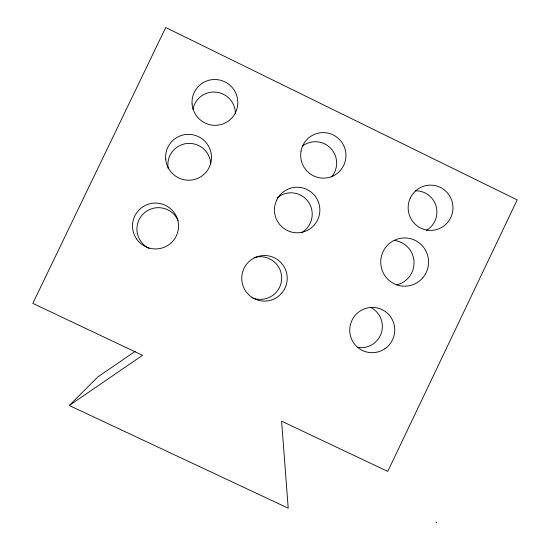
<?xml version="1.0" encoding="UTF-8"?>
<svg xmlns="http://www.w3.org/2000/svg" width="550" height="550" viewBox="0 0 550 550"><rect width="100%" height="100%" fill="white"/><g stroke="black" fill="none" stroke-linecap="round" stroke-linejoin="round"><path stroke-width="0.82" d="M69.279 405.494L142.532 355.328L32.814 303.38L165.722 27.5L517.186 199.904L387.764 471.419L281.6 421.163L288.214 508.179L69.279 405.494L97.721 377.004L135.252 351.312M435.758 522.06L436.693 522.5M149.167 248.449A21.526 21.436 22.8 0 1 143.474 213.661A21.526 21.436 22.8 0 1 178.145 220.577M370.446 307.347A21.216 21.072 -75 0 1 357.418 347.339M415.14 190.816A21.196 20.989 85.3 0 1 426.422 230.361M192.94 109.368A21.519 21.347 47.5 0 1 235.428 113.623M277.111 197.938A21.326 21.237 71.7 0 1 308.289 201.802A21.326 21.237 71.7 0 1 301.647 232.588M254.079 257.675A21.326 21.299 -86.3 0 1 281.641 279.201A21.326 21.299 -86.3 0 1 251.914 297.619M302.239 146.259A21.34 21.189 68.4 0 1 331.554 176.949M394.164 240.412A22.584 22.406 -87.7 0 1 396.667 284.859M168.252 168.726A21.519 21.388 40.5 0 1 186.491 143.543A21.519 21.388 40.5 0 1 210.739 163.302M136.551 238.913A23.017 22.914 23.1 0 0 176.275 235.971A23.017 22.914 23.1 0 0 153.746 203.143A23.017 22.914 23.1 0 0 136.551 238.913M281.731 293.157A22.791 22.749 -85.9 0 0 268.689 255.915A22.791 22.749 -85.9 0 0 243.004 285.856A22.791 22.749 -85.9 0 0 281.731 293.157M384.918 348.714A22.66 22.495 -75.1 0 0 382.016 309.602A22.66 22.495 -75.1 0 0 349.807 331.815A22.66 22.495 -75.1 0 0 384.918 348.714M422.764 277.812A24.124 23.918 -87.6 0 0 409.111 238.37A24.124 23.918 -87.6 0 0 382.064 270.043A24.124 23.918 -87.6 0 0 422.764 277.812M276.698 200.117A22.791 22.681 72.2 0 0 298.918 232.726A22.791 22.681 72.2 0 0 315.886 197.175A22.791 22.681 72.2 0 0 276.698 200.117M165.681 158.916A23.004 22.859 40.9 0 0 201.534 176.268A23.004 22.859 40.9 0 0 198.454 136.661A23.004 22.859 40.9 0 0 165.681 158.916M192.087 103.998A23.011 22.811 47.9 0 0 227.865 121.433A23.011 22.811 47.9 0 0 224.799 81.833A23.011 22.811 47.9 0 0 192.087 103.998M301.056 151.064A22.797 22.626 68.7 0 0 330.839 176.894A22.797 22.626 68.7 0 0 338.064 138.16A22.797 22.626 68.7 0 0 301.056 151.064M410.362 197.924A22.639 22.406 85.4 0 0 432.252 230.333A22.639 22.406 85.4 0 0 449.061 195.023A22.639 22.406 85.4 0 0 410.362 197.924"/></g></svg>
